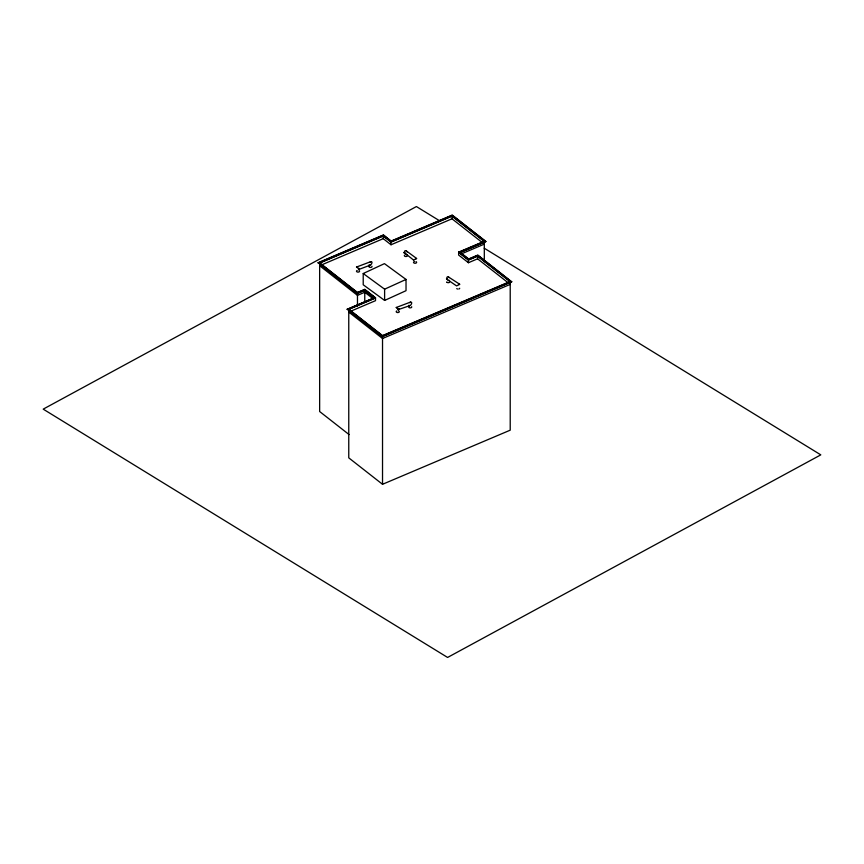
<?xml version="1.0" encoding="UTF-8"?>
<svg xmlns="http://www.w3.org/2000/svg" width="864" height="864" viewBox="0 0 864 864"><rect width="100%" height="100%" fill="white"/><g stroke="black" fill="none" stroke-linecap="round" stroke-linejoin="round"><path stroke-width="1.3" d="M404.665 253.152L404.536 252.504M404.082 252.644C405.356 254.567 403.121 249.944 406.069 250.722L416.61 258.455L415.994 258.854M404.762 252.968L404.158 252.526L413.532 260.032L414.461 259.643M358.819 269.266L358.668 268.445M359.197 268.909L356.486 267.052L370.796 261.652C373.14 261.155 371.542 264.848 370.159 265.183L359.554 269.179M398.509 309.604L398.725 308.804M446.483 278.867L447.206 279.385M446.537 279.007L456.592 285.919L459.68 284.234L448.351 276.89C446.148 275.756 446.623 280.681 447.206 279.169M358.452 268.747L359.035 269.125M358.636 269.222L359.035 268.391L358.884 269.114M398.174 309.636L409.892 305.629C411.264 305.294 412.873 301.601 410.53 302.087L396.22 307.498L398.909 309.236M398.66 309.647L398.617 308.794M358.463 268.888L358.83 268.672M398.228 309.593L398.92 309.355M413.532 260.032L416.61 258.455M404.449 252.871L404.536 253.282M447.034 279.472L446.677 278.683L447.077 279.072M398.207 309.064L398.606 309.56M459.68 284.234L458.989 284.656M369.997 262.246L370.796 261.652M409.73 302.681L410.53 302.087M449.55 280.379L448.168 280.454M359.014 269.082L358.679 268.499M446.807 279.364L447.163 279.148M363.215 273.521L384.437 263.639L406.026 279.439L406.026 290.693L384.61 300.434L363.215 284.774L363.215 273.521L384.61 289.181L384.61 300.434M384.61 289.181L406.026 279.439M374.047 297.896L347.296 309.28L374.047 297.896L364.543 290.444L357.242 293.555L318.179 262.71L383.465 234.932L391.241 241.261L452.228 215.32L485.784 241.607L460.102 252.536L485.784 241.607M318.179 262.948L383.465 235.17L391.241 241.261M349.067 434.57L319.648 411.523L319.648 262.84L383.238 235.775L391.025 241.877L391.025 244.76L452.002 218.808L482.231 242.492M322.088 264.686L383.238 238.669L391.025 244.76M391.241 241.024L452.228 215.071L485.784 241.358M391.025 241.877L452.002 215.924L484.315 241.229L484.315 261.673M319.648 262.84L357.469 292.464L364.759 289.364L375.516 297.788L375.516 300.672L348.764 312.055L382.525 338.504L510.214 284.375M318.179 262.71L357.242 293.317L364.543 290.207L374.047 297.659M508.108 282.722L477.587 258.822L468.428 262.721L458.633 255.053L458.633 252.158L484.315 241.229M461.074 254.016L484.315 244.123M458.633 252.158L468.428 259.837L477.587 255.938L510.214 281.48L510.214 430.175L382.525 484.294L348.764 457.855L348.764 309.172L375.516 297.788M460.102 252.288L468.644 258.984L477.814 255.085L511.682 281.858L382.298 336.701L347.296 309.28M460.102 252.536L468.644 259.232L477.814 255.323L511.682 281.858M348.764 309.172L382.525 335.61L510.214 281.48M347.296 309.042L382.298 336.463L511.682 281.61M370.159 265.183L369.004 264.913M409.892 305.629L408.737 305.359M406.847 254.47L405.702 254.286M356.519 267.019L357.188 267.354M396.252 307.465L397.289 308.016M439.387 220.655L416.405 206.55L43.2 409.136L447.595 657.45L820.8 454.864L484.186 248.173M448.351 276.89L449.107 277.592M372.589 298.372L364.759 292.248L357.469 295.358L319.648 265.723M406.069 250.722L407.106 251.953M477.587 255.938L477.587 258.822M468.428 259.837L468.428 262.721M452.002 215.924L452.002 218.808M383.238 235.775L383.238 238.669M382.525 335.61L382.525 484.294M364.759 289.364L364.759 301.644M357.469 292.464L357.469 306.094M359.068 270.551A1.544 0.896 0 0 1 359.089 271.868A1.544 0.896 0 0 1 356.821 271.76A1.544 0.896 0 0 1 357.188 270.464M371.952 266.252A1.544 0.896 0 0 1 370.159 267.408A1.544 0.896 0 0 1 369.328 265.939M449.55 282.28A1.544 0.896 0 0 1 447.098 282.377M446.872 282.182A1.544 0.896 0 0 1 446.742 281.966M459.68 288.241A1.544 0.896 0 0 1 458.827 288.986M457.65 289.04A1.544 0.896 0 0 1 456.754 288.587M407.311 255.269A1.544 0.896 0 0 1 405.702 256.511A1.544 0.896 0 0 1 404.654 255.085M415.994 261.641A1.544 0.896 0 0 1 416.135 263.012A1.544 0.896 0 0 1 413.78 262.85A1.544 0.896 0 0 1 414.461 261.533M398.801 310.986A1.544 0.896 0 0 1 398.822 312.304A1.544 0.896 0 0 1 396.544 312.206A1.544 0.896 0 0 1 396.922 310.91M411.674 306.698A1.544 0.896 0 0 1 409.892 307.843A1.544 0.896 0 0 1 409.05 306.374M383.238 236.023L319.648 263.077L357.469 292.702L364.759 289.602L375.516 298.026L348.764 309.409L382.525 335.848L510.214 281.729L477.587 256.176L468.428 260.075L458.633 252.407L484.315 241.477L452.002 216.162L391.025 242.114L383.238 236.023"/></g></svg>
